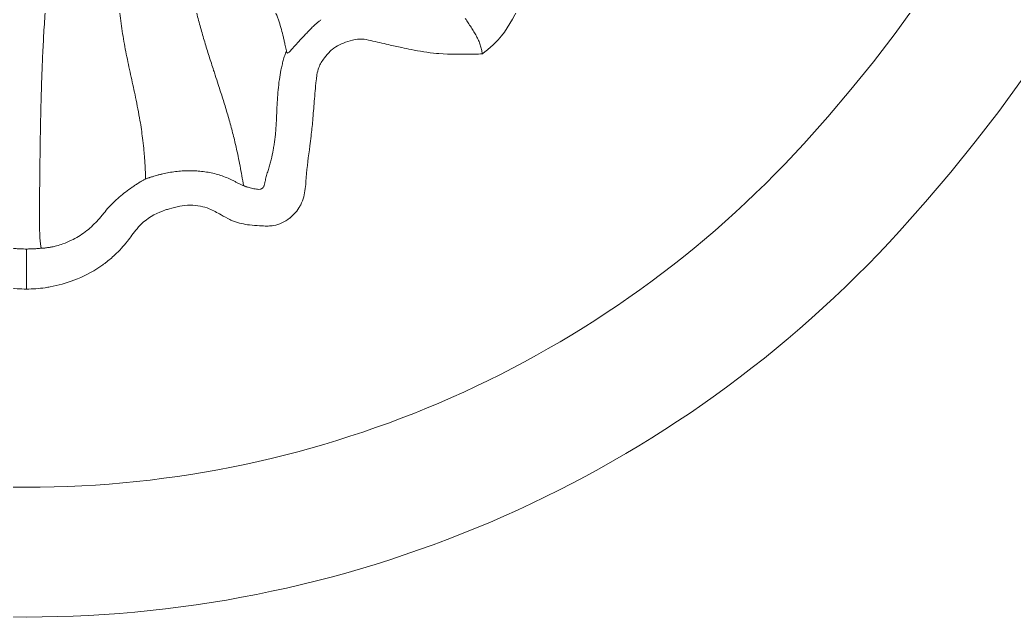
# Model space of a CAD drawing. Header units: millimetres. Extents: x 54 to 1314, y 20 to 614.
# Drawn here: x 659.197 to 661.114, y 185.52 to 186.671 of the extents above; entities that cross this region are included whole.
import ezdxf

# ---------------------------------------------------------------- set-up
doc = ezdxf.new("R2010")
doc.units = ezdxf.units.MM
doc.layers.add('A_РАЗМ.ОСНОВНЫЕ', color=4, linetype='Continuous', lineweight=13)
doc.layers.add('А_ШТУКАТУРКА ФАСАД', color=7, linetype='Continuous', lineweight=15)

# ---------------------------------------------------------------- blocks, each defined once
blk = doc.blocks.new('Филенка')
at = {"layer": 'А_ШТУКАТУРКА ФАСАД', "lineweight": 15}
for centre, radius, start, end in [((0.6268, 0.6166), 3.1268, 137.6514, 222.3486), ((0.6268, 0.6166), 2.8768, 137.6514, 222.3486), ((0, 0.0453), 2.0287, 222.3486, 317.6514), ((0, 0.0453), 2.2787, 222.3486, 317.6514)]:
    blk.add_arc(centre, radius, start, end, dxfattribs=at)
at = {"layer": 'А_ШТУКАТУРКА ФАСАД', "lineweight": 9}
for points, knots in [([(-0.3227, -0.1677), (-0.3222, -0.1683), (-0.3214, -0.1695), (-0.32, -0.1714), (-0.3186, -0.1735), (-0.3168, -0.1763), (-0.3146, -0.1798), (-0.3122, -0.1841), (-0.3098, -0.1885), (-0.3066, -0.1944), (-0.3014, -0.2049), (-0.2942, -0.2199), (-0.2857, -0.2381), (-0.2775, -0.2562), (-0.2695, -0.2742), (-0.2617, -0.2922), (-0.2542, -0.3101), (-0.2471, -0.3279), (-0.2404, -0.3455), (-0.2341, -0.363), (-0.2262, -0.3862), (-0.2169, -0.4149), (-0.2069, -0.4493), (-0.1984, -0.4844), (-0.1928, -0.5147), (-0.1892, -0.5396), (-0.187, -0.5586), (-0.1849, -0.5778), (-0.1831, -0.5972), (-0.1813, -0.6168), (-0.1792, -0.6431), (-0.1767, -0.6762), (-0.1746, -0.7094), (-0.1732, -0.7359), (-0.1723, -0.7558), (-0.1714, -0.7757), (-0.1709, -0.7923), (-0.1705, -0.8055), (-0.1702, -0.8188), (-0.1698, -0.842), (-0.1695, -0.8751), (-0.1698, -0.9083), (-0.1705, -0.9349), (-0.1714, -0.9615), (-0.173, -0.9948), (-0.1756, -1.0281), (-0.1782, -1.0547), (-0.1813, -1.0812), (-0.1851, -1.1077), (-0.1897, -1.134), (-0.1948, -1.1602), (-0.202, -1.1928), (-0.211, -1.2337), (-0.2186, -1.2729), (-0.2235, -1.3057), (-0.2259, -1.3267), (-0.2271, -1.3398), (-0.228, -1.3506), (-0.2288, -1.3626), (-0.2294, -1.3757), (-0.2297, -1.3846), (-0.2299, -1.3891)], [0, 0, 0, 0, 0.001782, 0.003677, 0.005687, 0.007814, 0.011535, 0.015628, 0.019391, 0.023471, 0.031314, 0.046998, 0.062681, 0.078367, 0.094004, 0.109588, 0.125136, 0.140677, 0.15625, 0.171888, 0.187595, 0.219005, 0.250422, 0.281812, 0.313207, 0.328815, 0.344363, 0.359894, 0.375437, 0.391012, 0.406626, 0.437909, 0.469191, 0.484832, 0.500471, 0.516109, 0.531748, 0.539568, 0.547388, 0.563028, 0.594305, 0.625581, 0.641206, 0.656824, 0.688065, 0.719337, 0.734962, 0.750583, 0.781833, 0.797475, 0.813115, 0.844391, 0.875668, 0.911351, 0.937998, 0.953508, 0.961148, 0.969004, 0.978984, 0.98933, 1, 1, 1, 1]), ([(-0.0284, -1.5226), (-0.0282, -1.5215), (-0.0278, -1.5192), (-0.0272, -1.5157), (-0.0268, -1.5121), (-0.0264, -1.5084), (-0.0261, -1.5046), (-0.0258, -1.5003), (-0.0256, -1.4953), (-0.0254, -1.4899), (-0.0254, -1.4843), (-0.0253, -1.474), (-0.0252, -1.4574), (-0.0253, -1.4356), (-0.0254, -1.4128), (-0.0257, -1.3834), (-0.0261, -1.3462), (-0.0268, -1.3019), (-0.0277, -1.2575), (-0.0288, -1.2131), (-0.0304, -1.1687), (-0.0325, -1.1244), (-0.0347, -1.0874), (-0.0366, -1.0578), (-0.0385, -1.0282), (-0.0408, -0.9912), (-0.043, -0.9542), (-0.0447, -0.9247), (-0.0464, -0.8951), (-0.0488, -0.8583), (-0.052, -0.8173), (-0.0559, -0.7736), (-0.0593, -0.7375), (-0.0624, -0.706), (-0.0654, -0.6776), (-0.0697, -0.6423), (-0.0761, -0.6005), (-0.0828, -0.5662), (-0.089, -0.5391), (-0.0942, -0.5189), (-0.0999, -0.4989), (-0.1059, -0.479), (-0.1122, -0.4593), (-0.1187, -0.4397), (-0.1252, -0.4203), (-0.1319, -0.401), (-0.1389, -0.3816), (-0.1464, -0.3621), (-0.1543, -0.3426), (-0.1653, -0.3164), (-0.1772, -0.29), (-0.1901, -0.2636), (-0.2002, -0.2439), (-0.2107, -0.2242), (-0.2196, -0.2078), (-0.2267, -0.1947), (-0.2322, -0.1846), (-0.2375, -0.1748), (-0.241, -0.1682), (-0.2426, -0.1652)], [0, 0, 0, 0, 0.002404, 0.00488, 0.007432, 0.010059, 0.012763, 0.015545, 0.019224, 0.023348, 0.026928, 0.031168, 0.045248, 0.062442, 0.077459, 0.093709, 0.124977, 0.156258, 0.18752, 0.218758, 0.249979, 0.281194, 0.312415, 0.328032, 0.343654, 0.374919, 0.406201, 0.421832, 0.43746, 0.468713, 0.499993, 0.525, 0.562379, 0.577922, 0.593451, 0.624472, 0.655479, 0.686533, 0.702102, 0.717713, 0.733374, 0.749085, 0.764806, 0.780524, 0.796244, 0.811963, 0.827681, 0.843412, 0.859095, 0.874709, 0.90585, 0.921459, 0.937142, 0.952876, 0.968586, 0.976438, 0.984291, 0.992771, 1, 1, 1, 1]), ([(-0.8794, -1.1481), (-0.8809, -1.1469), (-0.889, -1.1401), (-0.9175, -1.1177), (-0.9367, -1.0839), (-0.9592, -1.0393), (-0.9704, -1.0143), (-0.9847, -0.9735), (-0.9962, -0.9303), (-1.0049, -0.873), (-1.0073, -0.8231), (-1.006, -0.7707), (-1.0004, -0.7277), (-0.9871, -0.6728), (-0.9676, -0.6192), (-0.9392, -0.5721), (-0.9152, -0.5435), (-0.8999, -0.5269), (-0.8883, -0.5146), (-0.8835, -0.5079)], [0.021125, 0.021125, 0.021125, 0.021125, 0.0288291, 0.0618897, 0.1613028, 0.1757831, 0.2541406, 0.2680302, 0.3440618, 0.4268514, 0.4922755, 0.5374919, 0.6307993, 0.6601366, 0.7536356, 0.8463752, 0.8724506, 0.901656, 0.9333859, 0.9333859, 0.9333859, 0.9333859]), ([(-0.2653, -0.5107), (-0.265, -0.5125), (-0.2645, -0.5159), (-0.2638, -0.5211), (-0.2631, -0.5263), (-0.2623, -0.5316), (-0.2613, -0.5393), (-0.2599, -0.55), (-0.2577, -0.5674), (-0.2551, -0.5908), (-0.2527, -0.6196), (-0.2515, -0.6489), (-0.2517, -0.6775), (-0.2531, -0.7054), (-0.2558, -0.7339), (-0.2596, -0.7622), (-0.2634, -0.7858), (-0.2669, -0.8045), (-0.2696, -0.8185), (-0.2725, -0.8325), (-0.2765, -0.8511), (-0.2819, -0.8743), (-0.2886, -0.9022), (-0.2954, -0.93), (-0.3019, -0.9579), (-0.3082, -0.9859), (-0.3147, -1.0139), (-0.3213, -1.0418), (-0.3271, -1.065), (-0.332, -1.0836), (-0.3371, -1.1021), (-0.3437, -1.1251), (-0.3522, -1.1526), (-0.3591, -1.1738), (-0.365, -1.1921), (-0.371, -1.2103), (-0.3788, -1.2346), (-0.3873, -1.262), (-0.3951, -1.2896), (-0.401, -1.3129), (-0.4053, -1.3315), (-0.4087, -1.347), (-0.4121, -1.3642), (-0.4155, -1.383), (-0.4177, -1.3956), (-0.4187, -1.4019)], [0, 0, 0, 0, 0.006146, 0.01229, 0.01843, 0.024562, 0.030683, 0.045219, 0.061429, 0.089911, 0.123624, 0.157078, 0.186122, 0.21733, 0.248594, 0.279924, 0.311246, 0.326897, 0.342547, 0.358195, 0.373844, 0.40515, 0.436464, 0.467778, 0.499077, 0.530359, 0.561633, 0.592909, 0.6242, 0.639855, 0.655517, 0.686839, 0.718163, 0.749488, 0.759929, 0.780812, 0.812136, 0.843461, 0.874781, 0.906105, 0.921862, 0.937407, 0.958098, 0.979026, 1, 1, 1, 1]), ([(-0.5013, -1.1423), (-0.501, -1.1406), (-0.5003, -1.1372), (-0.4992, -1.1322), (-0.4979, -1.1264), (-0.4964, -1.1197), (-0.4941, -1.1097), (-0.4908, -1.0972), (-0.4869, -1.085), (-0.4834, -1.0754), (-0.4796, -1.066), (-0.4741, -1.0546), (-0.4669, -1.0412), (-0.4591, -1.0282), (-0.451, -1.0154), (-0.4427, -1.0027), (-0.4345, -0.99), (-0.4264, -0.9772), (-0.4185, -0.9642), (-0.4118, -0.9525), (-0.4061, -0.9421), (-0.4014, -0.9332), (-0.3986, -0.9272), (-0.3971, -0.9242)], [0, 0, 0, 0, 0.021241, 0.042326, 0.06326, 0.094279, 0.126527, 0.189922, 0.253152, 0.284528, 0.315764, 0.377965, 0.44007, 0.502232, 0.564484, 0.626783, 0.688704, 0.751284, 0.812944, 0.875583, 0.917864, 0.959319, 1, 1, 1, 1]), ([(-0.8464, -1.08), (-0.8483, -1.0828), (-0.852, -1.0884), (-0.8576, -1.0968), (-0.8629, -1.1053), (-0.8679, -1.1138), (-0.8722, -1.1223), (-0.8756, -1.1309), (-0.8774, -1.1381), (-0.8786, -1.1438), (-0.8792, -1.1467), (-0.8794, -1.1481)], [0, 0, 0, 0, 0.1250152, 0.2500303, 0.3750459, 0.5000524, 0.6250371, 0.7500095, 0.8749947, 0.9374957, 1, 1, 1, 1]), ([(-0.5681, -1.0826), (-0.5673, -1.0832), (-0.5656, -1.0844), (-0.5633, -1.0863), (-0.561, -1.0882), (-0.5587, -1.0901), (-0.5565, -1.0921), (-0.554, -1.0943), (-0.5512, -1.097), (-0.5481, -1.1001), (-0.545, -1.1033), (-0.541, -1.1075), (-0.5362, -1.1126), (-0.5288, -1.1204), (-0.5219, -1.1278), (-0.5161, -1.1342), (-0.5123, -1.1386), (-0.5091, -1.1423), (-0.5064, -1.1451), (-0.5043, -1.1465), (-0.503, -1.1465), (-0.5022, -1.1458), (-0.5018, -1.1449), (-0.5015, -1.1438), (-0.5014, -1.1428), (-0.5013, -1.1423)], [0, 0, 0, 0, 0.021386, 0.042601, 0.063622, 0.084422, 0.10498, 0.125272, 0.154495, 0.187616, 0.218878, 0.250292, 0.312844, 0.375034, 0.499997, 0.566428, 0.624697, 0.68743, 0.750095, 0.812663, 0.87523, 0.905903, 0.937741, 0.967836, 1, 1, 1, 1]), ([(0, -1.6015), (-0.012, -1.6011), (-0.0274, -1.6002), (-0.0582, -1.5952), (-0.0791, -1.5892), (-0.1135, -1.5755), (-0.1341, -1.5644), (-0.1572, -1.5474), (-0.1739, -1.5332), (-0.1906, -1.5149), (-0.2038, -1.4972), (-0.2136, -1.4843), (-0.2326, -1.4643), (-0.2553, -1.4531), (-0.2863, -1.4431), (-0.3087, -1.4385), (-0.3349, -1.4409), (-0.3553, -1.4468), (-0.3735, -1.4572), (-0.3889, -1.466), (-0.402, -1.4717), (-0.4146, -1.4754), (-0.4314, -1.4782), (-0.4447, -1.4791), (-0.4567, -1.4797), (-0.4659, -1.4801), (-0.4844, -1.4787), (-0.4987, -1.4716), (-0.5157, -1.4582), (-0.5233, -1.4495), (-0.5311, -1.4352), (-0.5373, -1.4187), (-0.5385, -1.4007), (-0.5408, -1.3676), (-0.5449, -1.3394), (-0.5496, -1.3029), (-0.5524, -1.2743), (-0.5551, -1.2386), (-0.5577, -1.2093), (-0.5603, -1.1872), (-0.5638, -1.172), (-0.5734, -1.1566), (-0.5829, -1.1455), (-0.5969, -1.1333), (-0.6149, -1.1253), (-0.635, -1.1199), (-0.6499, -1.1193), (-0.6699, -1.1238), (-0.6955, -1.1297), (-0.7213, -1.1355), (-0.7522, -1.142), (-0.7759, -1.146), (-0.8166, -1.1494), (-0.8462, -1.1488), (-0.8743, -1.1483), (-0.8794, -1.1481)], [0.0130444, 0.0130444, 0.0130444, 0.0130444, 0.0408142, 0.0487485, 0.0852039, 0.0907986, 0.1340566, 0.1388652, 0.1570514, 0.1845201, 0.1958669, 0.2081117, 0.2221753, 0.2593851, 0.2652478, 0.2965348, 0.3118836, 0.3253384, 0.3451041, 0.3602721, 0.366089, 0.3785043, 0.3906656, 0.4053849, 0.4089554, 0.4181235, 0.4263245, 0.4522803, 0.4533158, 0.4757073, 0.4783855, 0.4909677, 0.5159659, 0.5200672, 0.5673619, 0.5818921, 0.6054404, 0.6341782, 0.6649293, 0.6734211, 0.6848943, 0.7012171, 0.7145606, 0.7184523, 0.7442779, 0.7591628, 0.765639, 0.7789267, 0.8060703, 0.8265993, 0.8404446, 0.8789223, 0.8821986, 0.9351204, 0.9471112, 0.9471112, 0.9471112, 0.9471112]), ([(0.8794, -1.1481), (0.8743, -1.1483), (0.8462, -1.1488), (0.8166, -1.1494), (0.7759, -1.146), (0.7522, -1.142), (0.7213, -1.1355), (0.6955, -1.1297), (0.6699, -1.1238), (0.6499, -1.1193), (0.635, -1.1199), (0.6149, -1.1253), (0.5969, -1.1333), (0.5829, -1.1455), (0.5734, -1.1566), (0.5638, -1.172), (0.5603, -1.1872), (0.5577, -1.2093), (0.5551, -1.2386), (0.5524, -1.2743), (0.5496, -1.3029), (0.5449, -1.3394), (0.5408, -1.3676), (0.5385, -1.4007), (0.5373, -1.4187), (0.5311, -1.4352), (0.5233, -1.4495), (0.5157, -1.4582), (0.4987, -1.4716), (0.4844, -1.4787), (0.4659, -1.4801), (0.4567, -1.4797), (0.4447, -1.4791), (0.4314, -1.4782), (0.4146, -1.4754), (0.402, -1.4717), (0.3889, -1.466), (0.3735, -1.4572), (0.3553, -1.4468), (0.3349, -1.4409), (0.3087, -1.4385), (0.2863, -1.4431), (0.2553, -1.4531), (0.2326, -1.4643), (0.2136, -1.4843), (0.2038, -1.4972), (0.1906, -1.5149), (0.1739, -1.5332), (0.1572, -1.5474), (0.1341, -1.5644), (0.1135, -1.5755), (0.0791, -1.5892), (0.0582, -1.5952), (0.0274, -1.6002), (0.012, -1.6011), (0, -1.6015)], [0.0130444, 0.0130444, 0.0130444, 0.0130444, 0.0250353, 0.0779571, 0.0812333, 0.119711, 0.1335563, 0.1540853, 0.1812289, 0.1945167, 0.2009929, 0.2158777, 0.2417033, 0.245595, 0.2589386, 0.2752613, 0.2867345, 0.2952263, 0.3259775, 0.3547152, 0.3782635, 0.3927937, 0.4400885, 0.4441897, 0.4691879, 0.4817701, 0.4844483, 0.5068398, 0.5078753, 0.5338311, 0.5420321, 0.5512002, 0.5547707, 0.56949, 0.5816514, 0.5940666, 0.5998835, 0.6150516, 0.6348173, 0.648272, 0.6636208, 0.6949079, 0.7007705, 0.7379803, 0.7520439, 0.7642888, 0.7756355, 0.8031042, 0.8212904, 0.826099, 0.869357, 0.8749517, 0.9114071, 0.9193415, 0.9471112, 0.9471112, 0.9471112, 0.9471112]), ([(-0.4187, -1.4019), (-0.4194, -1.4022), (-0.4208, -1.4029), (-0.423, -1.4037), (-0.4252, -1.4045), (-0.428, -1.4053), (-0.4318, -1.4064), (-0.4364, -1.4075), (-0.4412, -1.4085), (-0.4459, -1.4092), (-0.45, -1.4092), (-0.4531, -1.4084), (-0.4552, -1.4073), (-0.4568, -1.4054), (-0.4579, -1.4033), (-0.4587, -1.401), (-0.4593, -1.3987), (-0.4598, -1.3963), (-0.4605, -1.3932), (-0.4617, -1.3877), (-0.4634, -1.3815), (-0.4653, -1.3753), (-0.4667, -1.3706), (-0.4681, -1.366), (-0.4699, -1.3598), (-0.4728, -1.3489), (-0.4755, -1.3363), (-0.4776, -1.3236), (-0.479, -1.3141), (-0.4801, -1.3044), (-0.4809, -1.2948), (-0.4816, -1.2851), (-0.4821, -1.2771), (-0.4824, -1.2707), (-0.4826, -1.2642), (-0.4831, -1.253), (-0.4839, -1.2369), (-0.4853, -1.2174), (-0.4875, -1.1983), (-0.4902, -1.1823), (-0.4929, -1.17), (-0.4949, -1.1621), (-0.4966, -1.156), (-0.4981, -1.1513), (-0.4996, -1.1468), (-0.5008, -1.1437), (-0.5013, -1.1423)], [0, 0, 0, 0, 0.007681, 0.015416, 0.022865, 0.03072, 0.044728, 0.061323, 0.076724, 0.092163, 0.107597, 0.115352, 0.123113, 0.130883, 0.138672, 0.146453, 0.154256, 0.162056, 0.169857, 0.185457, 0.216688, 0.232327, 0.247974, 0.263623, 0.279263, 0.310501, 0.372894, 0.404125, 0.435404, 0.466758, 0.498176, 0.529577, 0.560973, 0.576671, 0.59237, 0.623768, 0.686563, 0.749349, 0.814737, 0.874346, 0.906388, 0.936892, 0.952954, 0.96847, 0.984446, 1, 1, 1, 1]), ([(-0.2299, -1.3891), (-0.2306, -1.3888), (-0.2321, -1.3883), (-0.2343, -1.3876), (-0.2363, -1.3869), (-0.2382, -1.3862), (-0.2413, -1.3852), (-0.2455, -1.3839), (-0.2512, -1.3822), (-0.2569, -1.3807), (-0.2648, -1.3788), (-0.2749, -1.3767), (-0.2874, -1.3748), (-0.3, -1.3736), (-0.3126, -1.3731), (-0.3252, -1.3733), (-0.3378, -1.3744), (-0.3503, -1.3761), (-0.3626, -1.3788), (-0.3785, -1.3834), (-0.3908, -1.3884), (-0.3998, -1.3929), (-0.4025, -1.3943), (-0.4052, -1.3957), (-0.4079, -1.3971), (-0.4106, -1.3984), (-0.4134, -1.3997), (-0.416, -1.4009), (-0.4179, -1.4016), (-0.4187, -1.4019)], [0, 0, 0, 0, 0.0148625, 0.0285686, 0.0411423, 0.0526016, 0.0629595, 0.0961316, 0.1262244, 0.1584316, 0.1891141, 0.2518659, 0.3150132, 0.3775931, 0.4397467, 0.5018362, 0.5641554, 0.626987, 0.6896494, 0.7516885, 0.8753873, 0.8909454, 0.9065337, 0.9221417, 0.9377577, 0.954325, 0.9689846, 0.9850784, 1, 1, 1, 1]), ([(-0.2299, -1.3891), (-0.2292, -1.3895), (-0.2277, -1.3903), (-0.2255, -1.3915), (-0.2229, -1.3929), (-0.22, -1.3946), (-0.2157, -1.3972), (-0.2102, -1.4007), (-0.2016, -1.4065), (-0.191, -1.4143), (-0.1789, -1.4241), (-0.1691, -1.433), (-0.1618, -1.4405), (-0.1547, -1.4482), (-0.1482, -1.4563), (-0.1415, -1.4644), (-0.1346, -1.4722), (-0.1254, -1.4813), (-0.1134, -1.4913), (-0.1005, -1.5001), (-0.0861, -1.508), (-0.0718, -1.514), (-0.0592, -1.5179), (-0.051, -1.5198), (-0.0459, -1.5208), (-0.0425, -1.5213), (-0.0389, -1.5218), (-0.0358, -1.5222), (-0.0334, -1.5224), (-0.0316, -1.5225), (-0.0299, -1.5226), (-0.0289, -1.5226), (-0.0284, -1.5226)], [0, 0, 0, 0, 0.0101541, 0.0205225, 0.0311145, 0.046436, 0.0623811, 0.0918994, 0.1242616, 0.1859158, 0.2477437, 0.3097897, 0.3421841, 0.3718238, 0.4340355, 0.465588, 0.4961419, 0.5580368, 0.6202465, 0.6833576, 0.7465494, 0.8189151, 0.8731736, 0.9094136, 0.92299, 0.9365522, 0.9523662, 0.9682132, 0.9764613, 0.9841757, 0.9923212, 1, 1, 1, 1]), ([(0, -1.5242), (-0.0025, -1.5241), (-0.0072, -1.5241), (-0.0144, -1.5238), (-0.0214, -1.5233), (-0.0261, -1.5228), (-0.0284, -1.5226)], [0, 0, 0, 0, 0.262435, 0.50157, 0.758334, 1, 1, 1, 1]), ([(0.0284, -1.5226), (0.027, -1.5227), (0.0242, -1.523), (0.0199, -1.5234), (0.0153, -1.5237), (0.0104, -1.5239), (0.0053, -1.5241), (0.0018, -1.5242), (0, -1.5242)], [0, 0, 0, 0, 0.144151, 0.297232, 0.459307, 0.630435, 0.810658, 1, 1, 1, 1]), ([(0, -1.5242), (0, -1.5371), (0, -1.5629), (0, -1.5887), (0, -1.6015)], [0, 0, 0, 0, 0.5027363, 1, 1, 1, 1])]:
    blk.add_open_spline(points, degree=3, knots=knots, dxfattribs=at)

msp = doc.modelspace()

# ---------------------------------------------------------------- block references
at = {"layer": 'A_РАЗМ.ОСНОВНЫЕ', "xscale": -1}
msp.add_blockref('Филенка', (659.2093, 187.7535), dxfattribs=at)

doc.saveas('drawing.dxf')
